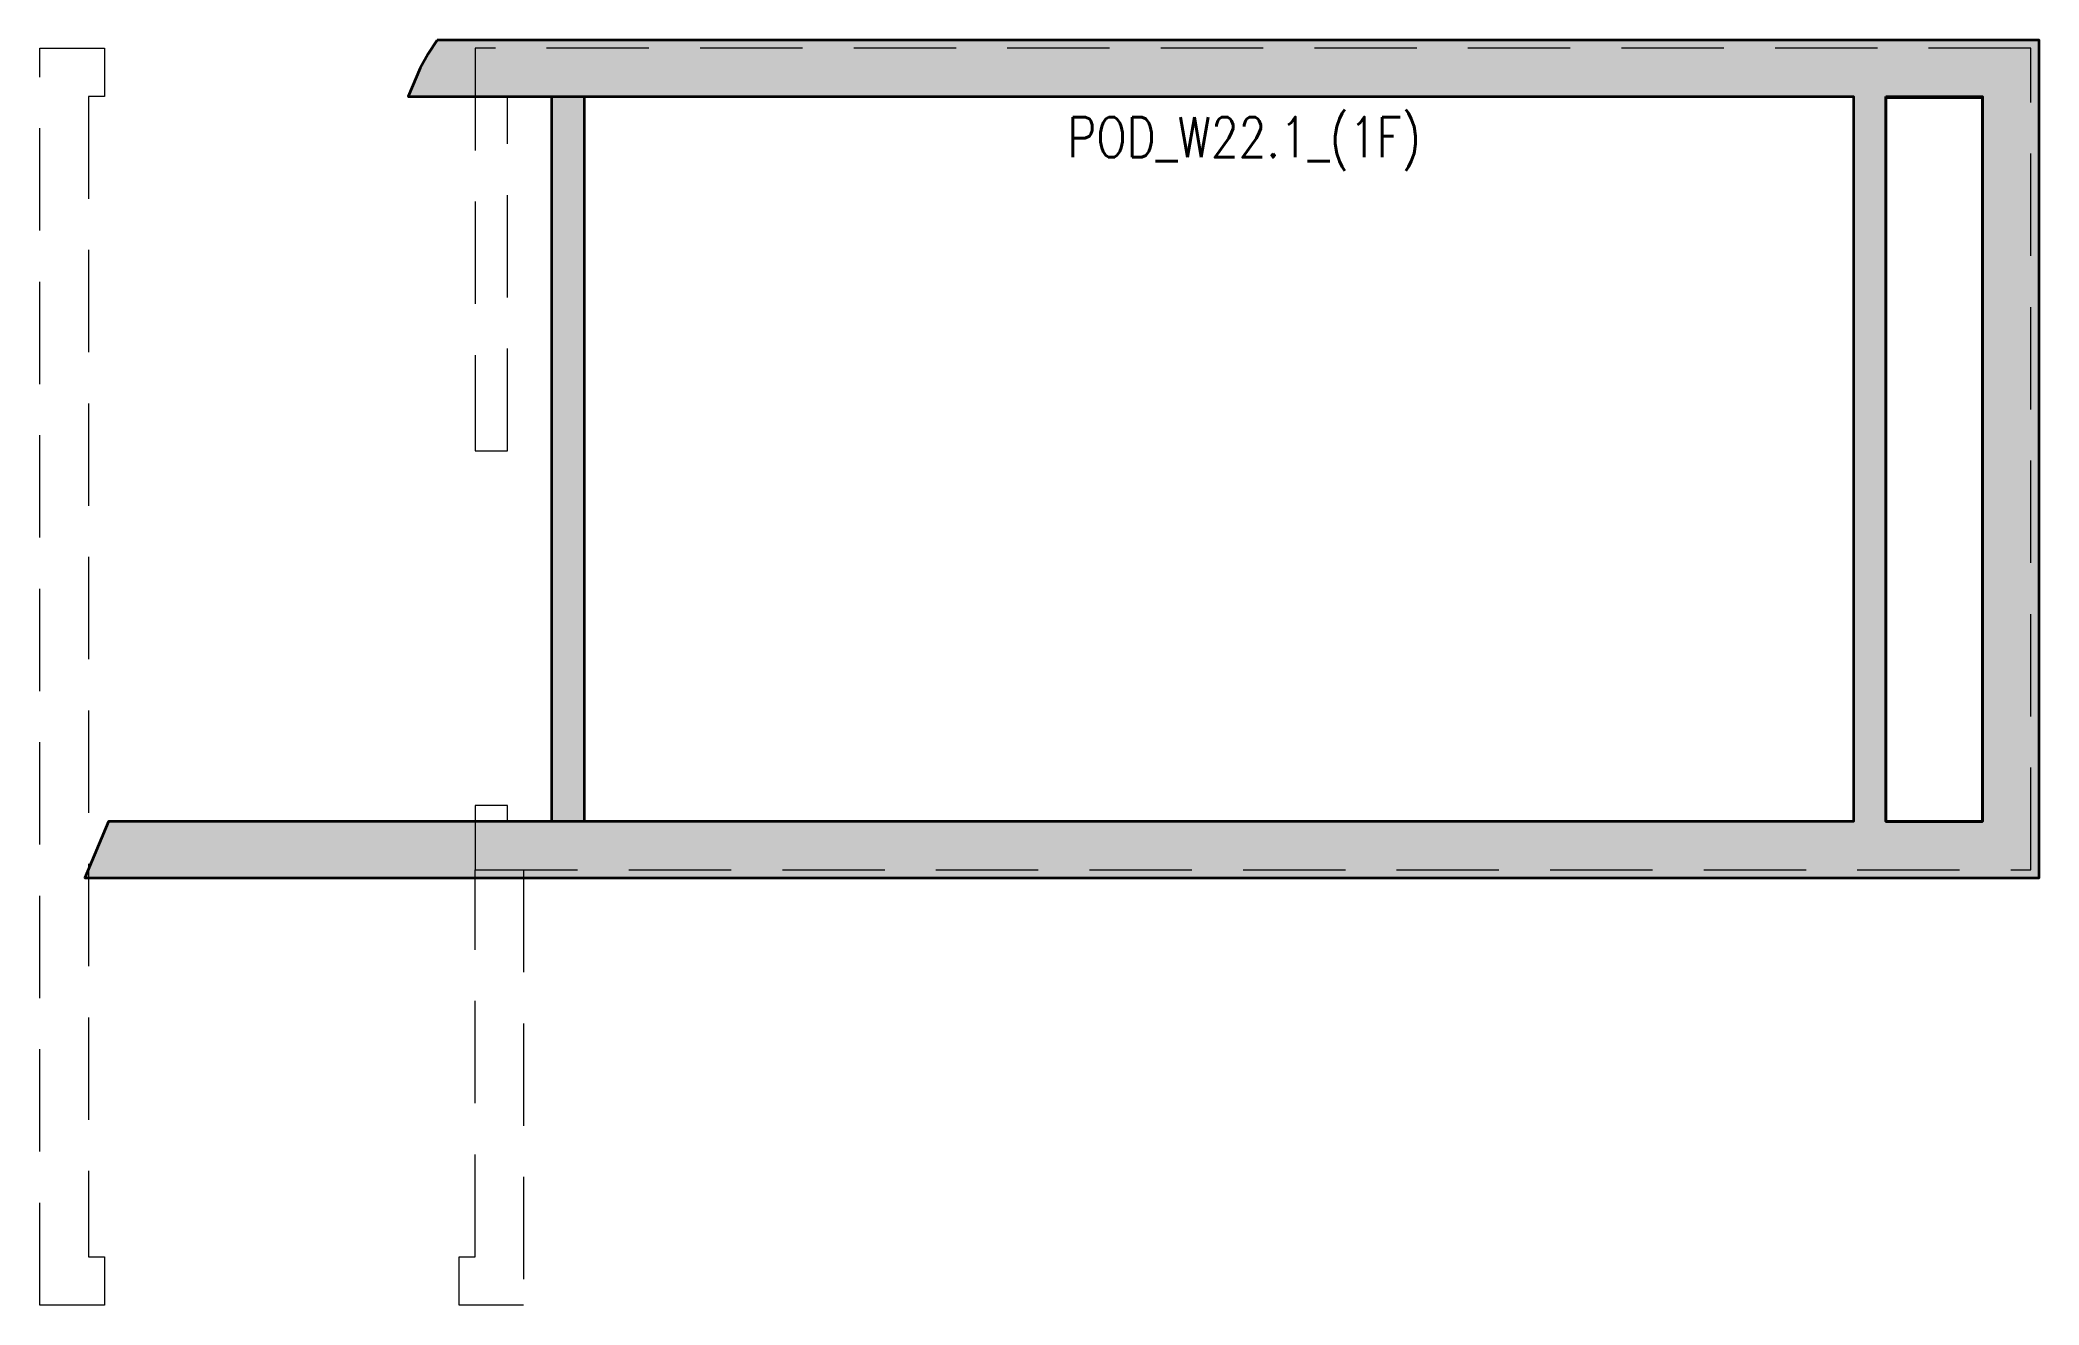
# Model space of a CAD drawing. Header units: millimetres. Extents: x 118250 to 130650, y 56800 to 64650.
import ezdxf

# ---------------------------------------------------------------- set-up
doc = ezdxf.new("R2010")
doc.units = ezdxf.units.MM
doc.header["$MEASUREMENT"] = 0
doc.linetypes.add('HIDDEN2', pattern=[4.7625, 3.175, -1.5875])
for name, color, linetype, lineweight in [('NDC_S_HATCH COLUMN AND WALL', 251, 'Continuous', 13), ('NDC_S_HIDDEN', 8, 'HIDDEN2', 13), ('NDC_S_WALL', 6, 'Continuous', 35)]:
    doc.layers.add(name, color=color, linetype=linetype, lineweight=lineweight)
doc.styles.add('NDC_BAR 2', font='romans.shx', dxfattribs={"width": 0.8})

msp = doc.modelspace()

# ---------------------------------------------------------------- hatches: boundary and pattern name
at = {"layer": 'NDC_S_HATCH COLUMN AND WALL'}
h = msp.add_hatch(color=256, dxfattribs=at)
h.dxf.hatch_style = 1
h.paths.add_polyline_path([(130650, 64650), (120713, 64650), (120657, 64564), (120608, 64475), (120534, 64300), (129500, 64300), (129500, 59800), (118675, 59800), (118528, 59450), (130650, 59450)])
h.paths.add_polyline_path([(130300, 59800), (129700, 59800), (129700, 64292), (130300, 64292)], flags=16)
h = msp.add_hatch(color=256, dxfattribs=at)
h.dxf.hatch_style = 1
h.paths.add_polyline_path([(121425, 64300), (121625, 64300), (121625, 59800), (121425, 59800)])

# ---------------------------------------------------------------- linework, layer by layer
at = {"layer": 'NDC_S_HIDDEN', "ltscale": 200}
for points in [[(118650, 64600), (118650, 64300), (118550, 64300), (118550, 57100), (118650, 57100), (118650, 56800), (118250, 56800), (118250, 64600)], [(120950, 62100), (121150, 62100), (121150, 64300), (129500, 64300), (129500, 59800), (121150, 59800), (121150, 59900), (120950, 59900), (120950, 59500), (130600, 59500), (130600, 64600), (120950, 64600)]]:
    msp.add_lwpolyline(points, close=True, dxfattribs=at)
msp.add_lwpolyline([(121250, 59500), (121250, 56800), (120850, 56800), (120850, 57100), (120950, 57100), (120950, 59500)], dxfattribs=at)
at = {"layer": 'NDC_S_WALL'}
msp.add_lwpolyline([(120713, 64650), (120657, 64564), (120608, 64475), (120534, 64300), (129500, 64300), (129500, 59800), (118675, 59800), (118528, 59450), (130650, 59450), (130650, 64650), (120713, 64650)], dxfattribs=at)
at = {"layer": 'NDC_S_WALL', "ltscale": 200}
for points in [[(121425, 64300), (121625, 64300), (121625, 59800), (121425, 59800)], [(129700, 64300), (130300, 64300), (130300, 59800), (129700, 59800)]]:
    msp.add_lwpolyline(points, close=True, dxfattribs=at)
at = {"layer": 'NDC_S_WALL'}
msp.add_lwpolyline([(130300, 59800), (130300, 64292), (129700, 64292), (129700, 59800)], close=True, dxfattribs=at)

# ---------------------------------------------------------------- texts
at = {"layer": 'Defpoints', "style": 'NDC_BAR 2', "width": 0.8}
msp.add_text('POD_W22.1_(1F)', height=250, dxfattribs=at).set_placement((124622, 63922))

doc.saveas('drawing.dxf')
